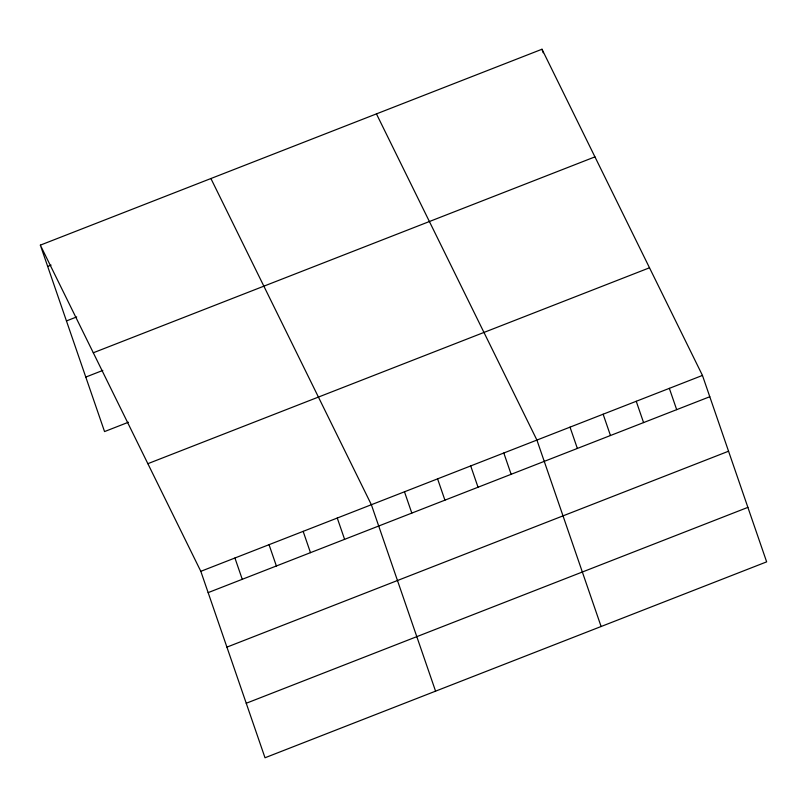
<?xml version="1.0" encoding="UTF-8"?>
<svg xmlns="http://www.w3.org/2000/svg" width="807" height="807" viewBox="0 0 807 807"><rect width="100%" height="100%" fill="white"/><g stroke="black" fill="none" stroke-linecap="round" stroke-linejoin="round"><path stroke-width="1.21" d="M40.35 245.136L541.991 49.237L702.453 375.426L766.65 561.864L265.009 757.763L200.812 571.326L40.35 245.136L104.547 431.574L128.424 422.243M47.684 266.431L51.093 265.1M66.446 320.934L76.685 316.929M93.299 352.78L594.941 156.881M85.784 377.071L102.832 370.413M147.863 463.682L649.504 267.793M200.812 571.326L702.453 375.426M208.156 592.62L709.787 396.731M226.918 647.123L728.55 451.224M246.246 703.26L747.887 507.371M376.445 113.888L536.917 440.077L601.114 626.514M210.909 178.529L371.371 504.718L435.568 691.155M669.346 388.359L676.68 409.663M541.991 49.237L543.212 52.788M636.239 401.291L643.572 422.586M603.132 414.213L610.465 435.518M570.024 427.145L577.358 448.45M503.81 452.999L511.144 474.304M470.703 465.932L478.037 487.236M437.586 478.864L444.929 500.169M404.478 491.786L411.812 513.091M337.265 518.044L344.599 539.338M303.15 531.359L310.483 552.664M269.044 544.685L276.377 565.979M234.928 558L242.261 579.305"/></g></svg>
